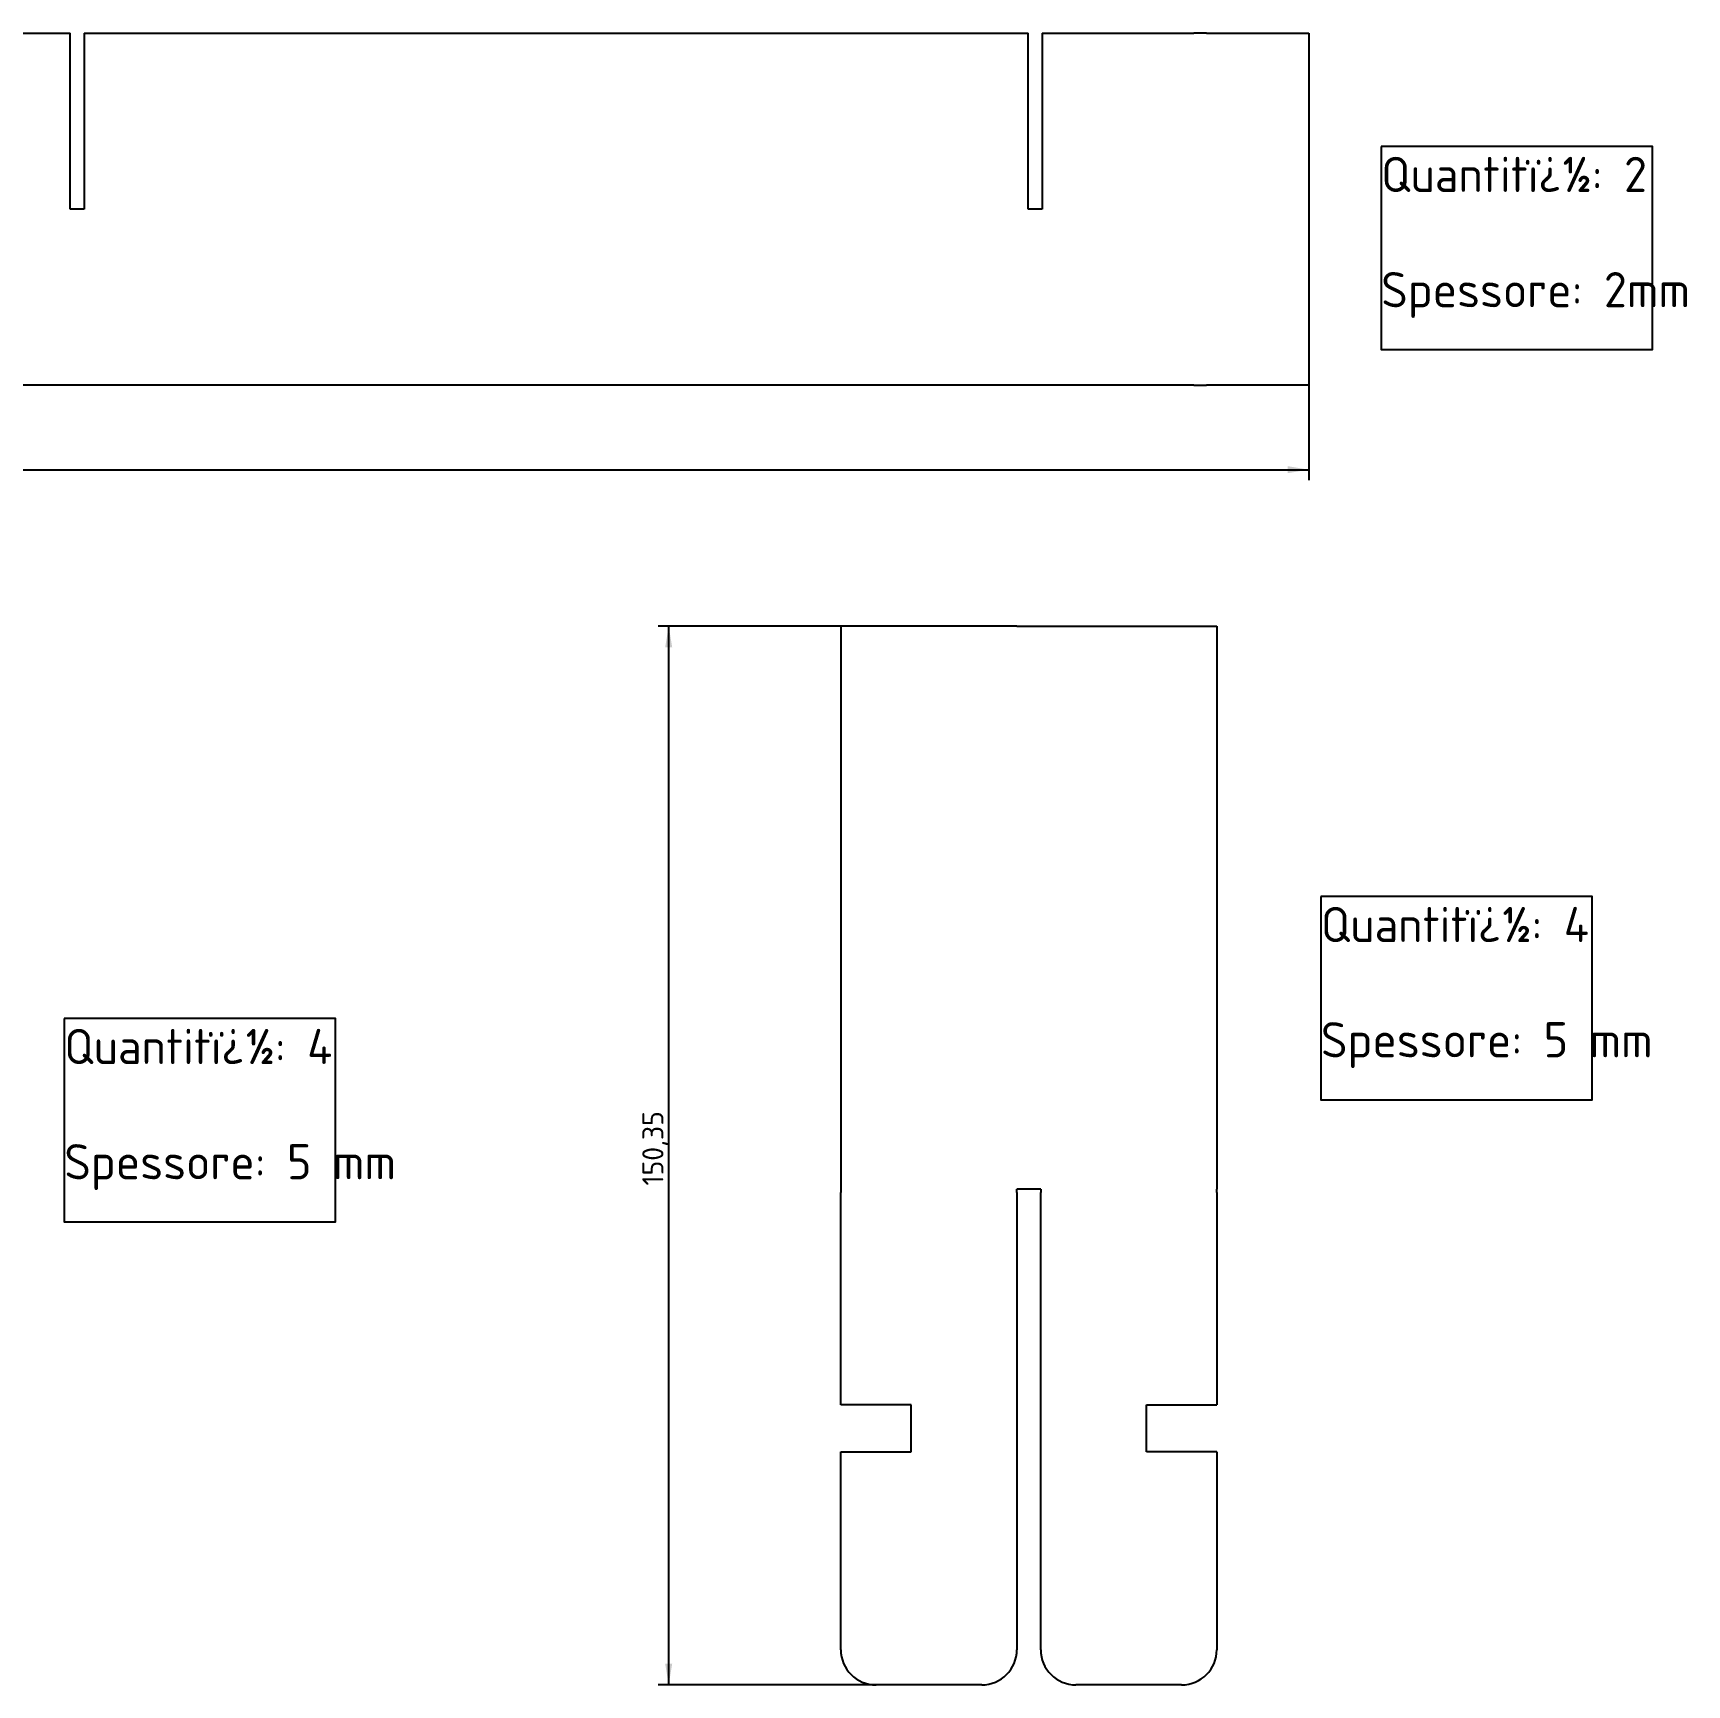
# Model space of a CAD drawing. Header units: millimetres. Extents: x 22 to 1300, y 12 to 835.
# Drawn here: x 1064.3 to 1299.1, y 190 to 424.5 of the extents above; entities that cross this region are included whole.
import ezdxf
from ezdxf.enums import TextEntityAlignment as Align

# ---------------------------------------------------------------- set-up
doc = ezdxf.new("R2010")
doc.units = ezdxf.units.MM
for name, color, linetype in [('ARTY_4', 7, 'Continuous'), ('ARTY_7', 7, 'Continuous'), ('Default', 7, 'Continuous')]:
    doc.layers.add(name, color=color, linetype=linetype)
doc.styles.add('SEACAD_seiso_ttf', font='seiso.ttf')
doc.dimstyles.new('stile_quote_studio', dxfattribs={"dimtxt": 3, "dimasz": 3, "dimexe": 1.5, "dimexo": 0, "dimgap": 1.5, "dimtad": 1, "dimtxsty": 'SEACAD_seiso_ttf', "dimblk1": '_SE_FILLED', "dimblk2": '_SE_FILLED', "dimsah": 1, "dimcen": 1.5, "dimazin": 0, "dimtfac": 1, "dimtmove": 0, "dimatfit": 3, "dimfxl": 1, "dimtolj": 1, "dimarcsym": 0})

# ---------------------------------------------------------------- blocks, each defined once
blk = doc.blocks.new('SE6')
at = {"layer": 'ARTY_7', "color": 7, "linetype": 'Continuous'}
for p, q in [((1203.97, 340.31), (1178.97, 340.31)), ((1178.97, 340.31), (1178.97, 260.36)), ((1203.97, 340.31), (1207.35, 340.31)), ((1207.35, 340.31), (1232.35, 340.31)), ((1232.35, 340.31), (1232.35, 260.36)), ((1178.97, 260.36), (1178.97, 259.91)), ((1178.97, 229.74), (1178.97, 259.91)), ((1207.35, 260.36), (1203.97, 260.36)), ((1203.97, 259.91), (1203.97, 260.36)), ((1203.97, 259.91), (1203.97, 194.97)), ((1207.35, 260.36), (1207.35, 259.91)), ((1207.35, 194.97), (1207.35, 259.91)), ((1232.35, 259.91), (1232.35, 260.36)), ((1232.35, 259.91), (1232.35, 229.74)), ((1188.97, 229.74), (1178.97, 229.74)), ((1188.97, 223.05), (1188.97, 229.74)), ((1222.35, 223.05), (1222.35, 229.74)), ((1222.35, 229.74), (1232.35, 229.74)), ((1178.97, 223.05), (1188.97, 223.05)), ((1178.97, 194.97), (1178.97, 223.05)), ((1232.35, 223.05), (1222.35, 223.05)), ((1232.35, 223.05), (1232.35, 194.97)), ((1198.97, 189.97), (1183.97, 189.97)), ((1227.35, 189.97), (1212.35, 189.97))]:
    blk.add_line(p, q, dxfattribs=at)
for centre, start, end in [((1183.97, 194.97), 180, 270), ((1198.97, 194.97), 270, 0), ((1212.35, 194.97), 180, 270), ((1227.35, 194.97), 270, 0)]:
    blk.add_arc(centre, 5, start, end, dxfattribs=at)
blk = doc.blocks.new('SE7')
at = {"layer": 'ARTY_4', "color": 7, "linetype": 'Continuous'}
for p, q in [((1005.57, 424.51), (1069.57, 424.51)), ((1069.57, 399.51), (1069.57, 424.51)), ((1071.57, 424.51), (1071.57, 399.51)), ((1071.57, 424.51), (1205.57, 424.51)), ((1205.57, 399.51), (1205.57, 424.51)), ((1207.57, 424.51), (1207.57, 399.51)), ((1207.57, 424.51), (1229.07, 424.51)), ((1230.89, 424.51), (1229.07, 424.51)), ((1230.89, 424.51), (1245.39, 424.51)), ((1245.39, 424.51), (1245.39, 374.51)), ((1071.57, 399.51), (1069.57, 399.51)), ((1207.57, 399.51), (1205.57, 399.51)), ((1229.07, 374.51), (38.07, 374.51)), ((1229.07, 374.51), (1230.89, 374.51)), ((1245.39, 374.51), (1230.89, 374.51))]:
    blk.add_line(p, q, dxfattribs=at)
blk = doc.blocks.new('DMBLK16')
at = {"layer": 'Default', "linetype": 'Continuous'}
for points in [[(24.75, 362.02), (24.75, 363.02), (21.75, 362.52)], [(1242.39, 362.02), (1245.39, 362.52), (1242.39, 363.02)]]:
    blk.add_hatch(color=5, dxfattribs=at).paths.add_polyline_path(points)
at = {"layer": 'Default', "color": 5, "linetype": 'Continuous'}
for p, q in [((1245.39, 399.51), (1245.39, 361.02)), ((21.75, 374.51), (21.75, 361.02)), ((21.75, 362.52), (1245.39, 362.52))]:
    blk.add_line(p, q, dxfattribs=at)
at = {"layer": 'Default', "color": 5, "linetype": 'Continuous', "style": 'SEACAD_seiso_ttf'}
blk.add_text('1223,64', height=3, dxfattribs=at).set_placement((628.25, 366.27), align=Align.TOP_LEFT)
blk = doc.blocks.new('_SE_FILLED')
at = {"color": 0}
blk.add_line((0, 0), (-1, 0), dxfattribs=at)
blk.add_solid([(0, 0), (-1, -0.1665), (-1, 0.1665), (0, 0)], dxfattribs=at)
blk = doc.blocks.new('DMBLK18')
at = {"layer": 'Default', "linetype": 'Continuous'}
for points in [[(1154.04, 337.31), (1155.04, 337.31), (1154.54, 340.31)], [(1154.04, 192.97), (1154.54, 189.97), (1155.04, 192.97)]]:
    blk.add_hatch(color=5, dxfattribs=at).paths.add_polyline_path(points)
at = {"layer": 'Default', "color": 5, "linetype": 'Continuous'}
for p, q in [((1178.97, 340.31), (1153.04, 340.31)), ((1154.54, 189.97), (1154.54, 340.31)), ((1183.97, 189.97), (1153.04, 189.97))]:
    blk.add_line(p, q, dxfattribs=at)
at = {"layer": 'Default', "color": 5, "linetype": 'Continuous', "style": 'SEACAD_seiso_ttf'}
blk.add_text('150,35', height=3, rotation=90, dxfattribs=at).set_placement((1150.79, 260.88), align=Align.TOP_LEFT)

msp = doc.modelspace()

# ---------------------------------------------------------------- linework, layer by layer
at = {"layer": 'Default', "color": 7, "linetype": 'Continuous'}
for points in [[(1255.683, 408.421), (1255.683, 379.565), (1294.19, 379.565), (1294.19, 408.421), (1255.683, 408.421)], [(1247.129, 301.915), (1247.129, 273.06), (1285.636, 273.06), (1285.636, 301.915), (1247.129, 301.915)], [(1068.742, 284.596), (1068.742, 255.741), (1107.249, 255.741), (1107.249, 284.596), (1068.742, 284.596)]]:
    msp.add_lwpolyline(points, dxfattribs=at)

# ---------------------------------------------------------------- block references
at = {"layer": 'Default'}
for name in ['SE7', 'SE6']:
    msp.add_blockref(name, (0, 0), dxfattribs=at)

# ---------------------------------------------------------------- texts
at = {"layer": 'Default', "color": 7, "linetype": 'Continuous', "style": 'SEACAD_seiso_ttf'}
for s, p in [('Quantitï¿½: 2', (1255.683, 406.944)), ('Spessore: 2mm', (1255.683, 390.58)), ('Quantitï¿½: 4', (1247.129, 300.438)), ('Quantitï¿½: 4', (1068.742, 283.119)), ('Spessore: 5 mm', (1247.129, 284.074)), ('Spessore: 5 mm', (1068.742, 266.755))]:
    msp.add_text(s, height=5, dxfattribs=at).set_placement(p, align=Align.TOP_LEFT)

# ---------------------------------------------------------------- dimensions: what is measured, and where the dimension line sits
at = {"layer": 'Default', "color": 5, "linetype": 'Continuous'}
dim = msp.add_linear_dim(base=(1245.392, 362.518), p1=(21.748, 424.514), p2=(1245.392, 399.514), text='\\A1;<>', dimstyle='stile_quote_studio', dxfattribs=at)
dim.commit()
dim.dimension.update_dxf_attribs({"geometry": 'DMBLK16', "text_midpoint": (633.57, 362.518), "dimtype": 160})
dim = msp.add_linear_dim(base=(1154.5419, 340.3124), p1=(1198.9727, 189.9672), p2=(1203.9727, 340.3124), angle=90, text='\\A1;<>', dimstyle='stile_quote_studio', dxfattribs=at)
dim.commit()
dim.dimension.update_dxf_attribs({"geometry": 'DMBLK18', "text_midpoint": (1154.5419, 265.1398), "dimtype": 160})

doc.saveas('drawing.dxf')
